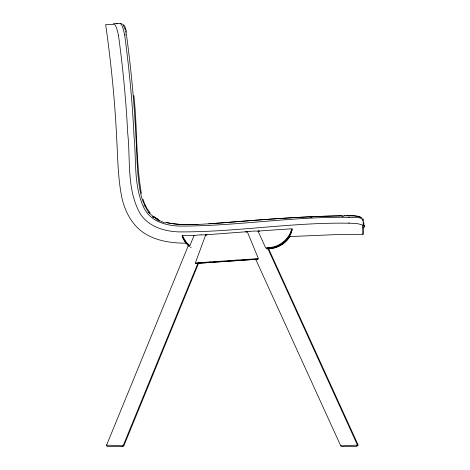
<?xml version="1.0" encoding="UTF-8"?>
<svg xmlns="http://www.w3.org/2000/svg" width="470" height="470" viewBox="0 0 470 470"><rect width="100%" height="100%" fill="white"/><g stroke="black" fill="none" stroke-linecap="round" stroke-linejoin="round"><path stroke-width="0.7" d="M363.357 219.913L363.146 219.22L362.094 218.644M363.234 223.937L363.351 219.989M363.228 230.2L363.292 227.78M363.21 230.882L363.016 234.266L362.67 225.6L362.07 224.795L357.312 223.614L349.668 223.203M363.815 225.794L363.903 222.945M363.116 227.204L363.075 227.856M292.181 229.789C290.501 237.197 284.855 243.389 277.982 246.462A27.219 27.154 -6.7 0 1 268.711 248.765L268.699 248.612M292.269 228.814C289.732 240.141 278.681 248.307 267.248 248.407M291.4 230.934L291.194 231.557M205.707 234.83L195.356 262.959L258.388 258.623L247.279 231.675L205.707 234.83A7.984 1.169 -2.8 0 1 207.017 234.912L201.178 234.847M291.089 231.863L290.742 232.773M106.59 445.149L188.793 244.465M198.781 262.665L123.827 445.865L123.093 445.871L198.111 262.765M290.489 233.373L290.219 233.972M290.078 234.266L288.897 236.404M363.005 234.289L336.356 234.595L289.502 236.586M289.667 236.093L285.531 241.245L280.578 244.917M290.149 236.228C287.493 240.752 283.334 244.306 278.569 246.462A27.219 27.154 -1.1 0 1 269.298 248.765L269.269 248.395M288.703 236.716C285.819 241.28 281.313 244.7 276.26 246.556A27.284 27.225 -6.7 0 1 268.634 248.195L266.29 248.354A7.585 0.47 -3.9 0 1 267.219 248.765M364.215 227.386L363.187 222.281M287.258 239.577L288.603 237.955M280.032 245.217L277.782 246.292M276.618 246.75L277.2 246.527M275.432 247.15L276.025 246.956M273.611 247.649L274.221 247.496M246.374 231.845L249.823 231.305M272.383 247.907L271.137 248.113M267.442 247.608L357.482 445.113L356.912 445.161M255.516 258.923L340.762 445.901L357.476 445.113M268.593 247.667C279.262 247.12 289.356 239.306 291.735 228.761L257.983 231.076L265.644 247.872L268.593 247.667L268.634 248.178M357.964 445.137L356.859 445.207M198.493 263.306L198.187 263.323M255.745 259.322L256.05 259.305M208.909 223.808C253.101 220.501 297.275 216.417 341.62 215.83M267.624 248.418L268.035 248.395M267.342 248.906L269.298 248.771L269.287 248.195M209.309 262.096L210.595 262.007M236.363 260.233L237.65 260.145M243.448 259.745L244.735 259.657M283.933 218.791L285.372 218.703M310.617 217.381L312.062 217.322M122.476 445.842L123.111 445.865L106.614 445.143L106.943 445.178M341.402 445.895L340.785 445.907M344.962 215.789C303.714 216.364 262.56 219.519 221.47 222.968C203.04 223.979 184.252 226.387 165.986 222.551M343.464 216.412L342.019 216.441M344.51 215.783L347.906 215.748M197.999 224.419C187.289 224.731 176.45 224.907 165.963 222.345M346.555 215.754L353.939 215.812L358.075 216.317M348.552 217.369C291.999 216.423 235.905 226.282 179.434 226.076C166.139 225.7 151.14 221.464 144.425 208.903C133.427 186.743 136.435 160.951 134.073 137.087C132.464 102.854 129.227 68.714 124.621 34.757M348.546 223.209C291.794 222.245 235.505 232.256 178.841 231.892C164.054 231.422 147.78 226.452 139.807 213.004C126.542 188.752 130.572 159.688 127.717 133.251C126.078 100.539 122.911 67.903 118.505 35.45M348.299 215.73C352.77 215.789 357.547 215.665 361.677 217.504M349.674 217.357C353.093 218.197 362.629 215.836 362.687 220.994M107.571 446.5L122.852 446.5M341.719 446.5L357.229 446.5M116.108 23.506L120.725 23.512M113.34 23.5L116.648 23.506M120.138 23.8L120.684 23.8M116.807 23.794L117.236 23.794M120.302 23.8L121.425 23.8M182.613 235.605L194.034 235.588L189.827 245.781A24.334 24.276 -6.7 0 1 182.595 235.611M186.531 243.202C171.197 243.172 155.082 241.022 142.31 231.839C131.336 223.685 124.838 210.989 121.918 197.858C117.87 178.306 117.847 158.237 116.683 138.38C114.886 100.292 111.014 62.328 105.662 24.581L114.968 24.663M122.429 445.813L123.822 445.865M259.14 231.228L258.706 231.152L259.211 231.24M165.164 222.962L165.505 223.056M358.469 216.564L360.901 217.428M163.472 222.469L163.807 222.574M164.106 222.445L164.441 222.545M163.113 222.116L162.461 221.887M161.833 221.922L162.156 222.034M161.498 221.523L161.815 221.646M159.612 221.041L159.929 221.176M160.546 221.129L159.917 220.859M159.606 220.718L158.989 220.424M121.718 23.858L121.953 24.017A12.761 2.609 82.4 0 1 122.459 24.422M158.678 220.271L158.073 219.96M157.456 220.013L158.061 220.324M156.874 219.302L155.711 218.591M153.813 217.034L158.349 219.784M153.96 216.564L158.413 219.431M154.583 217.827L149.595 213.298M153.42 217.51L152.351 216.676M107.107 446.4L106.578 445.836M123.569 24.505L124.932 26.584L126.688 32.213M148.115 212.387L148.538 212.904M150.171 212.945L147.122 208.715L144.754 204.086L142.933 199.192M123.305 25.21L125.414 30.109M143.938 205.619L144.231 206.213M268.364 248.278L358.193 445.113M363.592 224.866L364.127 226.428M182.466 237.062L182.078 235.67A24.781 24.722 -6.7 0 0 189.351 246.039M364.274 226.575L363.862 224.866M141.405 193.528C135.689 161.216 137.504 128.099 133.856 95.545M125.719 34.621L125.79 35.044M268.634 248.195L268.711 248.771M362.811 225.87L362.781 224.971M125.249 31.044A5.176 0.917 81.6 0 1 126.577 35.567C131.054 68.661 134.214 101.943 135.824 135.307C137.175 154.524 136.729 174.035 140.554 193.005A70.782 70.782 0 0 0 142.598 200.549L146.458 208.968A31.467 31.467 0 0 0 149.589 213.304M193.446 235.723A8.977 1.234 -2.6 0 1 201.107 234.871M249.893 231.352A8.666 1.304 -4.1 0 1 258.447 231.205M258.183 231.029A8.29 1.287 -4.5 0 1 258.894 231.123M245.722 231.969A7.567 1.157 -4.8 0 1 246.298 231.839M245.875 231.927A7.708 1.199 -4.7 0 1 247.202 231.657M188.811 245.552A24.939 24.881 -1.1 0 1 186.96 243.572M268.176 248.418A7.585 0.464 -3.9 0 1 267.688 248.789M191.143 247.714A7.685 0.3 43.6 0 1 190.526 247.091M193.481 235.734A8.166 1.157 -2.3 0 1 194.098 235.593M188.799 246.08A24.939 24.881 -6.7 0 1 182.448 237.068M188.952 246.104A7.62 0.917 34.5 0 1 189.463 246.327M189.052 245.657A24.458 24.405 -6.7 0 1 183.183 237.503M121.295 24.463A12.761 2.174 80.8 0 1 124.544 34.827M348.552 217.205A39.392 8.789 -0.6 0 1 349.698 217.193M115.015 25.039A12.819 2.186 80.7 0 1 118.446 35.514M348.546 223.038A39.48 8.818 -0.7 0 1 349.692 223.033M258.007 259.17L195.72 263.453L258.007 259.17"/></g></svg>
